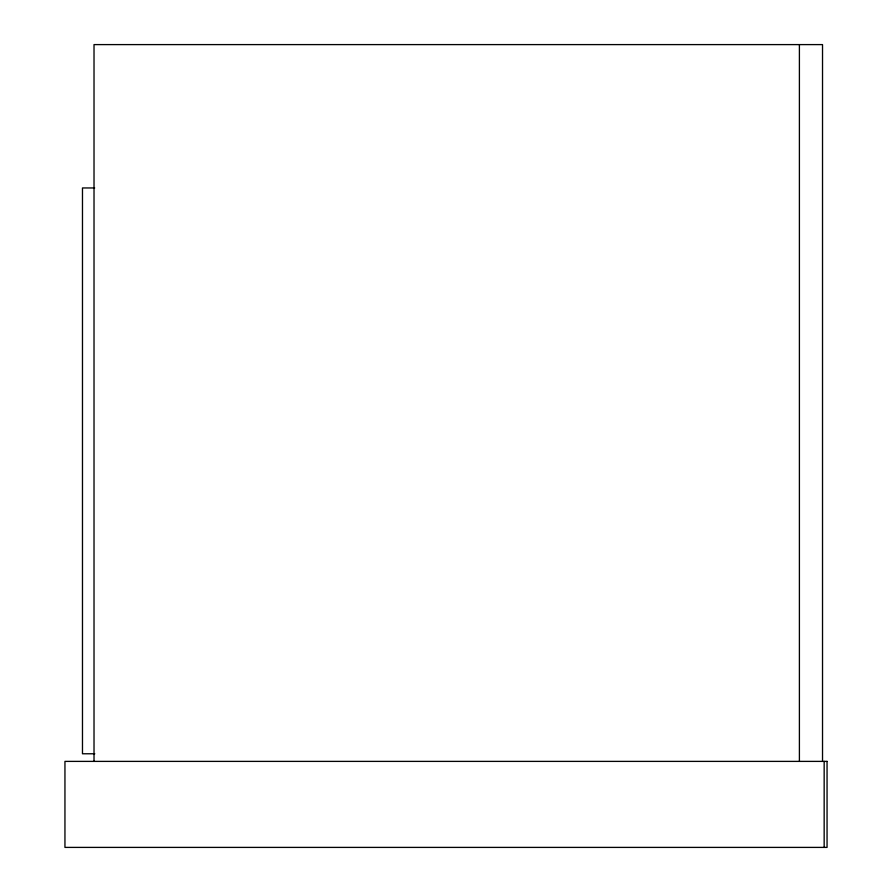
<?xml version="1.0" encoding="UTF-8"?>
<svg xmlns="http://www.w3.org/2000/svg" width="892" height="892" viewBox="0 0 892 892"><rect width="100%" height="100%" fill="white"/><g stroke="black" fill="none" stroke-linecap="round" stroke-linejoin="round"><path stroke-width="1.34" d="M94.686 187.956L82.477 187.956L82.477 753.773L94.786 753.773M824.163 761.389L824.163 847.4M822.524 761.389L822.524 44.6L94.017 44.6L94.017 761.389M799.399 44.6L799.399 761.389M827.051 761.389L64.949 761.389L64.949 847.4L827.051 847.4L827.051 761.389"/></g></svg>
